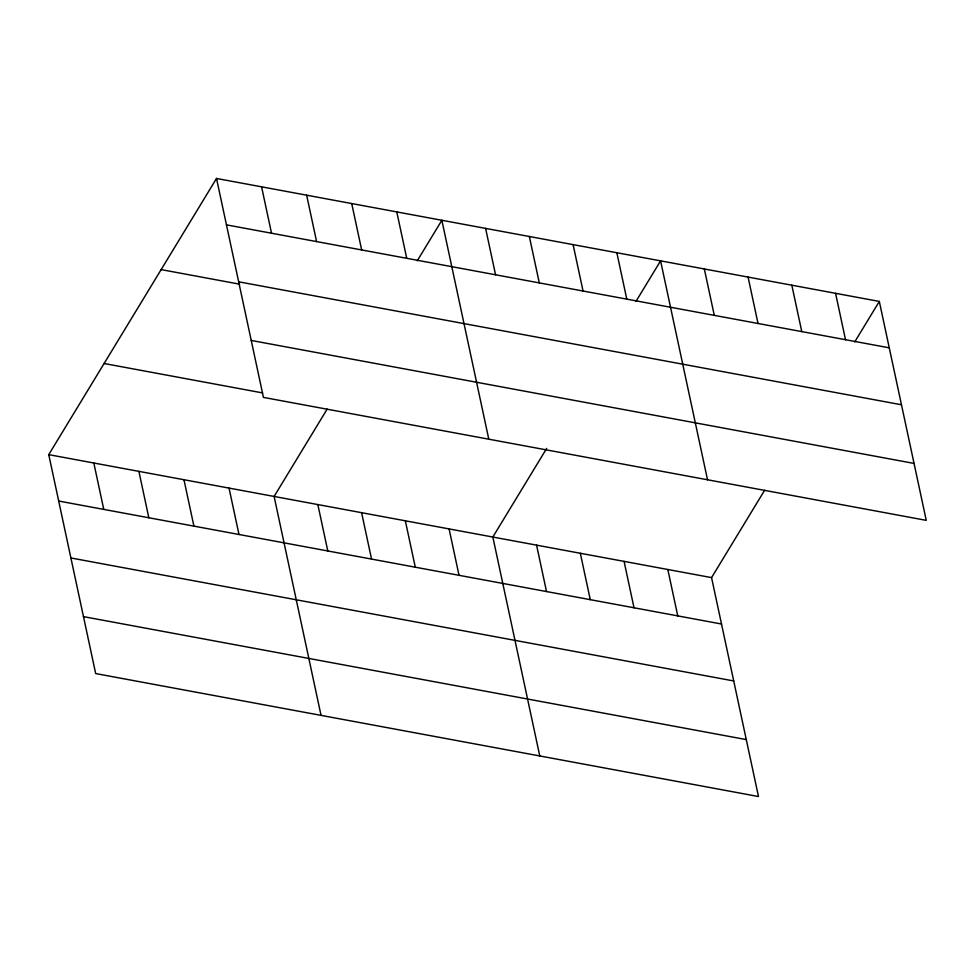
<?xml version="1.0" encoding="UTF-8"?>
<svg xmlns="http://www.w3.org/2000/svg" width="975" height="975" viewBox="0 0 975 975"><rect width="100%" height="100%" fill="white"/><g stroke="black" fill="none" stroke-linecap="round" stroke-linejoin="round"><path stroke-width="1.46" d="M764.619 490.279L711.567 577.614L758.489 796.538L95.684 673.567L48.75 454.643L216.511 178.462L879.316 301.433L926.25 520.357L263.433 397.386L216.511 178.462M327.161 409.11L274.109 496.458L321.043 715.37M417.263 260.788L441.858 220.277L488.792 439.189M546.658 448.427L492.838 537.03L539.772 755.954M635.98 301.36L660.587 260.861L707.521 479.773M854.709 341.945L879.316 301.433M226.456 224.859L889.261 347.831M238.656 281.799L901.473 404.771M161.143 269.6L239.655 284.176M251.233 340.446L914.05 463.43M104.106 363.504L262.58 392.913M48.75 454.643L711.567 577.614M58.695 501.04L721.512 624.012M70.907 557.968L733.712 680.952M83.472 616.627L746.289 739.598M835.575 293.317L845.52 339.727M791.822 285.212L801.779 331.61M748.081 277.095L758.026 323.493M704.34 268.978L714.285 315.376M616.846 252.744L626.791 299.142M667.814 569.497L677.759 615.895M573.093 244.627L583.05 291.025M624.073 561.381L634.018 607.778M529.352 236.511L539.297 282.908M580.32 553.264L590.277 599.662M485.611 228.394L495.556 274.792M536.579 545.147L546.524 591.545M396.788 211.916L406.733 258.314M449.085 528.925L459.03 575.323M351.719 203.556L361.664 249.953M405.344 520.808L415.289 567.206M306.65 195.195L316.595 241.593M361.603 512.692L371.548 559.089M261.58 186.822L271.525 233.22M317.85 504.575L327.795 550.972M229.04 488.097L238.985 534.495M183.958 479.724L193.915 526.122M138.889 471.364L148.834 517.762M93.819 463.003L103.764 509.401"/></g></svg>
